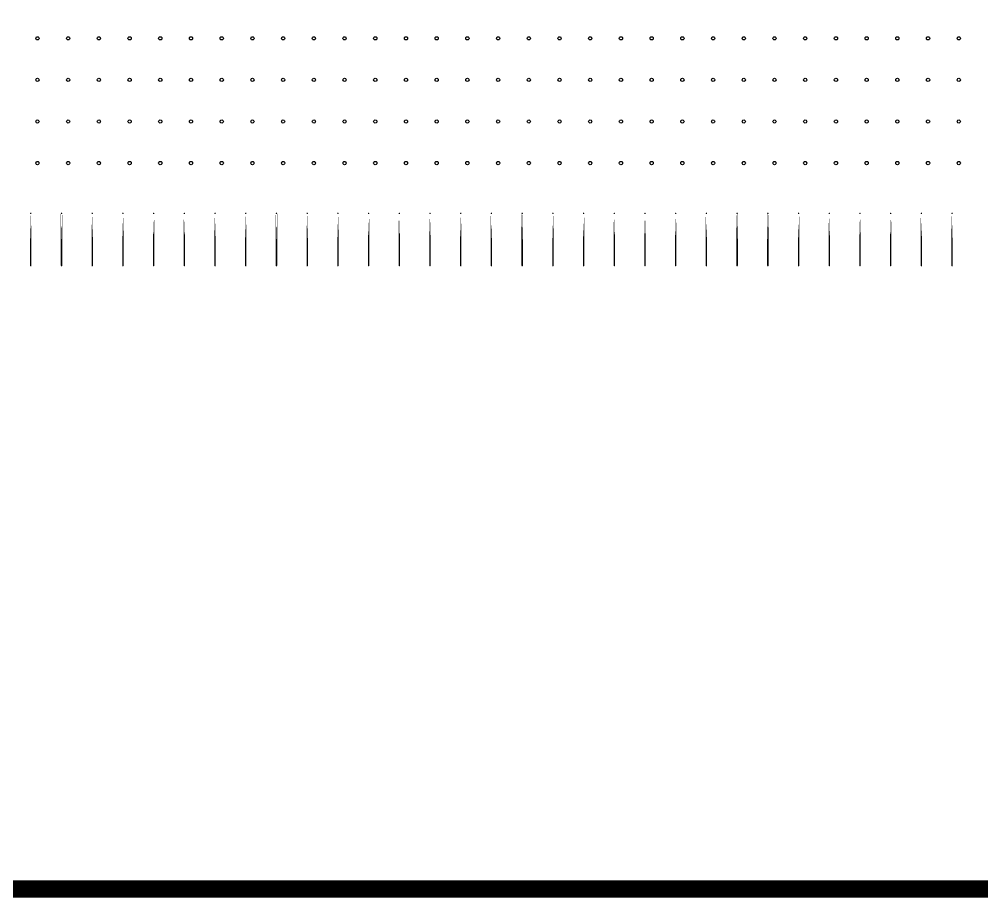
# Model space of a CAD drawing. Extents: x 11 to 212, y 11 to 212.
# Drawn here: x 66.4 to 121.7, y 10.7 to 61.1 of the extents above; entities that cross this region are included whole.
import ezdxf

# ---------------------------------------------------------------- set-up
doc = ezdxf.new("R2010")
doc.units = 0
doc.layers.get('0').update_dxf_attribs({"linetype": 'continuous'})
doc.layers.add('H1', color=7, linetype='continuous')

# ---------------------------------------------------------------- blocks, each defined once
blk = doc.blocks.new('cutlineendpoint')
at = {"const_width": 0.04}
blk.add_lwpolyline([(-0.02, 0, 1), (0.02, 0, 1)], format="xyb", close=True, dxfattribs=at)

msp = doc.modelspace()

# ---------------------------------------------------------------- linework, layer by layer
at = {"layer": 'H1'}
for points, const_width in [([(11.2, 211.2), (211.2, 211.2), (211.2, 11.2), (11.2, 11.2)], 1), ([(67.082, 50), (67.082, 47)], 0.08), ([(68.847, 50), (68.847, 47)], 0.08), ([(70.612, 50), (70.612, 47)], 0.08), ([(72.376, 50), (72.376, 47)], 0.08), ([(74.141, 50), (74.141, 47)], 0.08), ([(75.906, 50), (75.906, 47)], 0.08), ([(77.671, 50), (77.671, 47)], 0.08), ([(79.435, 50), (79.435, 47)], 0.08), ([(81.2, 50), (81.2, 47)], 0.08), ([(82.965, 50), (82.965, 47)], 0.08), ([(84.729, 50), (84.729, 47)], 0.08), ([(86.494, 50), (86.494, 47)], 0.08), ([(88.259, 50), (88.259, 47)], 0.08), ([(90.024, 50), (90.024, 47)], 0.08), ([(91.788, 50), (91.788, 47)], 0.08), ([(93.553, 50), (93.553, 47)], 0.08), ([(95.318, 50), (95.318, 47)], 0.08), ([(97.082, 50), (97.082, 47)], 0.08), ([(98.847, 50), (98.847, 47)], 0.08), ([(100.612, 50), (100.612, 47)], 0.08), ([(102.376, 50), (102.376, 47)], 0.08), ([(104.141, 50), (104.141, 47)], 0.08), ([(105.906, 50), (105.906, 47)], 0.08), ([(107.671, 50), (107.671, 47)], 0.08), ([(109.435, 50), (109.435, 47)], 0.08), ([(111.2, 50), (111.2, 47)], 0.08), ([(112.965, 50), (112.965, 47)], 0.08), ([(114.729, 50), (114.729, 47)], 0.08), ([(116.494, 50), (116.494, 47)], 0.08), ([(118.259, 50), (118.259, 47)], 0.08), ([(120.024, 50), (120.024, 47)], 0.08)]:
    msp.add_lwpolyline(points, close=True, dxfattribs=dict(at, const_width=const_width))
for points in [[(67.559, 60.053), (67.546, 60.006), (67.512, 59.971), (67.465, 59.959), (67.418, 59.971), (67.383, 60.006), (67.371, 60.053), (67.383, 60.1), (67.418, 60.134), (67.465, 60.147), (67.512, 60.134), (67.546, 60.1)], [(69.324, 60.053), (69.311, 60.006), (69.276, 59.971), (69.229, 59.959), (69.182, 59.971), (69.148, 60.006), (69.135, 60.053), (69.148, 60.1), (69.182, 60.134), (69.229, 60.147), (69.276, 60.134), (69.311, 60.1)], [(71.088, 60.053), (71.076, 60.006), (71.041, 59.971), (70.994, 59.959), (70.947, 59.971), (70.913, 60.006), (70.9, 60.053), (70.913, 60.1), (70.947, 60.134), (70.994, 60.147), (71.041, 60.134), (71.076, 60.1)], [(72.853, 60.053), (72.84, 60.006), (72.806, 59.971), (72.759, 59.959), (72.712, 59.971), (72.677, 60.006), (72.665, 60.053), (72.677, 60.1), (72.712, 60.134), (72.759, 60.147), (72.806, 60.134), (72.84, 60.1)], [(74.618, 60.053), (74.605, 60.006), (74.571, 59.971), (74.524, 59.959), (74.476, 59.971), (74.442, 60.006), (74.429, 60.053), (74.442, 60.1), (74.476, 60.134), (74.524, 60.147), (74.571, 60.134), (74.605, 60.1)], [(76.382, 60.053), (76.37, 60.006), (76.335, 59.971), (76.288, 59.959), (76.241, 59.971), (76.207, 60.006), (76.194, 60.053), (76.207, 60.1), (76.241, 60.134), (76.288, 60.147), (76.335, 60.134), (76.37, 60.1)], [(78.147, 60.053), (78.134, 60.006), (78.1, 59.971), (78.053, 59.959), (78.006, 59.971), (77.971, 60.006), (77.959, 60.053), (77.971, 60.1), (78.006, 60.134), (78.053, 60.147), (78.1, 60.134), (78.134, 60.1)], [(79.912, 60.053), (79.899, 60.006), (79.865, 59.971), (79.818, 59.959), (79.771, 59.971), (79.736, 60.006), (79.724, 60.053), (79.736, 60.1), (79.771, 60.134), (79.818, 60.147), (79.865, 60.134), (79.899, 60.1)], [(81.676, 60.053), (81.664, 60.006), (81.629, 59.971), (81.582, 59.959), (81.535, 59.971), (81.501, 60.006), (81.488, 60.053), (81.501, 60.1), (81.535, 60.134), (81.582, 60.147), (81.629, 60.134), (81.664, 60.1)], [(83.441, 60.053), (83.429, 60.006), (83.394, 59.971), (83.347, 59.959), (83.3, 59.971), (83.266, 60.006), (83.253, 60.053), (83.266, 60.1), (83.3, 60.134), (83.347, 60.147), (83.394, 60.134), (83.429, 60.1)], [(85.206, 60.053), (85.193, 60.006), (85.159, 59.971), (85.112, 59.959), (85.065, 59.971), (85.03, 60.006), (85.018, 60.053), (85.03, 60.1), (85.065, 60.134), (85.112, 60.147), (85.159, 60.134), (85.193, 60.1)], [(86.971, 60.053), (86.958, 60.006), (86.924, 59.971), (86.876, 59.959), (86.829, 59.971), (86.795, 60.006), (86.782, 60.053), (86.795, 60.1), (86.829, 60.134), (86.876, 60.147), (86.924, 60.134), (86.958, 60.1)], [(88.735, 60.053), (88.723, 60.006), (88.688, 59.971), (88.641, 59.959), (88.594, 59.971), (88.56, 60.006), (88.547, 60.053), (88.56, 60.1), (88.594, 60.134), (88.641, 60.147), (88.688, 60.134), (88.723, 60.1)], [(90.5, 60.053), (90.487, 60.006), (90.453, 59.971), (90.406, 59.959), (90.359, 59.971), (90.324, 60.006), (90.312, 60.053), (90.324, 60.1), (90.359, 60.134), (90.406, 60.147), (90.453, 60.134), (90.487, 60.1)], [(92.265, 60.053), (92.252, 60.006), (92.218, 59.971), (92.171, 59.959), (92.124, 59.971), (92.089, 60.006), (92.076, 60.053), (92.089, 60.1), (92.124, 60.134), (92.171, 60.147), (92.218, 60.134), (92.252, 60.1)], [(94.029, 60.053), (94.017, 60.006), (93.982, 59.971), (93.935, 59.959), (93.888, 59.971), (93.854, 60.006), (93.841, 60.053), (93.854, 60.1), (93.888, 60.134), (93.935, 60.147), (93.982, 60.134), (94.017, 60.1)], [(95.794, 60.053), (95.782, 60.006), (95.747, 59.971), (95.7, 59.959), (95.653, 59.971), (95.618, 60.006), (95.606, 60.053), (95.618, 60.1), (95.653, 60.134), (95.7, 60.147), (95.747, 60.134), (95.782, 60.1)], [(97.559, 60.053), (97.546, 60.006), (97.512, 59.971), (97.465, 59.959), (97.418, 59.971), (97.383, 60.006), (97.371, 60.053), (97.383, 60.1), (97.418, 60.134), (97.465, 60.147), (97.512, 60.134), (97.546, 60.1)], [(99.324, 60.053), (99.311, 60.006), (99.276, 59.971), (99.229, 59.959), (99.182, 59.971), (99.148, 60.006), (99.135, 60.053), (99.148, 60.1), (99.182, 60.134), (99.229, 60.147), (99.276, 60.134), (99.311, 60.1)], [(101.088, 60.053), (101.076, 60.006), (101.041, 59.971), (100.994, 59.959), (100.947, 59.971), (100.913, 60.006), (100.9, 60.053), (100.913, 60.1), (100.947, 60.134), (100.994, 60.147), (101.041, 60.134), (101.076, 60.1)], [(102.853, 60.053), (102.84, 60.006), (102.806, 59.971), (102.759, 59.959), (102.712, 59.971), (102.677, 60.006), (102.665, 60.053), (102.677, 60.1), (102.712, 60.134), (102.759, 60.147), (102.806, 60.134), (102.84, 60.1)], [(104.618, 60.053), (104.605, 60.006), (104.571, 59.971), (104.524, 59.959), (104.476, 59.971), (104.442, 60.006), (104.429, 60.053), (104.442, 60.1), (104.476, 60.134), (104.524, 60.147), (104.571, 60.134), (104.605, 60.1)], [(106.382, 60.053), (106.37, 60.006), (106.335, 59.971), (106.288, 59.959), (106.241, 59.971), (106.207, 60.006), (106.194, 60.053), (106.207, 60.1), (106.241, 60.134), (106.288, 60.147), (106.335, 60.134), (106.37, 60.1)], [(108.147, 60.053), (108.134, 60.006), (108.1, 59.971), (108.053, 59.959), (108.006, 59.971), (107.971, 60.006), (107.959, 60.053), (107.971, 60.1), (108.006, 60.134), (108.053, 60.147), (108.1, 60.134), (108.134, 60.1)], [(109.912, 60.053), (109.899, 60.006), (109.865, 59.971), (109.818, 59.959), (109.771, 59.971), (109.736, 60.006), (109.724, 60.053), (109.736, 60.1), (109.771, 60.134), (109.818, 60.147), (109.865, 60.134), (109.899, 60.1)], [(111.676, 60.053), (111.664, 60.006), (111.629, 59.971), (111.582, 59.959), (111.535, 59.971), (111.501, 60.006), (111.488, 60.053), (111.501, 60.1), (111.535, 60.134), (111.582, 60.147), (111.629, 60.134), (111.664, 60.1)], [(113.441, 60.053), (113.429, 60.006), (113.394, 59.971), (113.347, 59.959), (113.3, 59.971), (113.266, 60.006), (113.253, 60.053), (113.266, 60.1), (113.3, 60.134), (113.347, 60.147), (113.394, 60.134), (113.429, 60.1)], [(115.206, 60.053), (115.193, 60.006), (115.159, 59.971), (115.112, 59.959), (115.065, 59.971), (115.03, 60.006), (115.018, 60.053), (115.03, 60.1), (115.065, 60.134), (115.112, 60.147), (115.159, 60.134), (115.193, 60.1)], [(116.971, 60.053), (116.958, 60.006), (116.924, 59.971), (116.876, 59.959), (116.829, 59.971), (116.795, 60.006), (116.782, 60.053), (116.795, 60.1), (116.829, 60.134), (116.876, 60.147), (116.924, 60.134), (116.958, 60.1)], [(118.735, 60.053), (118.723, 60.006), (118.688, 59.971), (118.641, 59.959), (118.594, 59.971), (118.56, 60.006), (118.547, 60.053), (118.56, 60.1), (118.594, 60.134), (118.641, 60.147), (118.688, 60.134), (118.723, 60.1)], [(120.5, 60.053), (120.487, 60.006), (120.453, 59.971), (120.406, 59.959), (120.359, 59.971), (120.324, 60.006), (120.312, 60.053), (120.324, 60.1), (120.359, 60.134), (120.406, 60.147), (120.453, 60.134), (120.487, 60.1)], [(67.559, 57.665), (67.546, 57.618), (67.512, 57.583), (67.465, 57.571), (67.418, 57.583), (67.383, 57.618), (67.371, 57.665), (67.383, 57.712), (67.418, 57.746), (67.465, 57.759), (67.512, 57.746), (67.546, 57.712)], [(69.324, 57.665), (69.311, 57.618), (69.276, 57.583), (69.229, 57.571), (69.182, 57.583), (69.148, 57.618), (69.135, 57.665), (69.148, 57.712), (69.182, 57.746), (69.229, 57.759), (69.276, 57.746), (69.311, 57.712)], [(71.088, 57.665), (71.076, 57.618), (71.041, 57.583), (70.994, 57.571), (70.947, 57.583), (70.913, 57.618), (70.9, 57.665), (70.913, 57.712), (70.947, 57.746), (70.994, 57.759), (71.041, 57.746), (71.076, 57.712)], [(72.853, 57.665), (72.84, 57.618), (72.806, 57.583), (72.759, 57.571), (72.712, 57.583), (72.677, 57.618), (72.665, 57.665), (72.677, 57.712), (72.712, 57.746), (72.759, 57.759), (72.806, 57.746), (72.84, 57.712)], [(74.618, 57.665), (74.605, 57.618), (74.571, 57.583), (74.524, 57.571), (74.476, 57.583), (74.442, 57.618), (74.429, 57.665), (74.442, 57.712), (74.476, 57.746), (74.524, 57.759), (74.571, 57.746), (74.605, 57.712)], [(76.382, 57.665), (76.37, 57.618), (76.335, 57.583), (76.288, 57.571), (76.241, 57.583), (76.207, 57.618), (76.194, 57.665), (76.207, 57.712), (76.241, 57.746), (76.288, 57.759), (76.335, 57.746), (76.37, 57.712)], [(78.147, 57.665), (78.134, 57.618), (78.1, 57.583), (78.053, 57.571), (78.006, 57.583), (77.971, 57.618), (77.959, 57.665), (77.971, 57.712), (78.006, 57.746), (78.053, 57.759), (78.1, 57.746), (78.134, 57.712)], [(79.912, 57.665), (79.899, 57.618), (79.865, 57.583), (79.818, 57.571), (79.771, 57.583), (79.736, 57.618), (79.724, 57.665), (79.736, 57.712), (79.771, 57.746), (79.818, 57.759), (79.865, 57.746), (79.899, 57.712)], [(81.676, 57.665), (81.664, 57.618), (81.629, 57.583), (81.582, 57.571), (81.535, 57.583), (81.501, 57.618), (81.488, 57.665), (81.501, 57.712), (81.535, 57.746), (81.582, 57.759), (81.629, 57.746), (81.664, 57.712)], [(83.441, 57.665), (83.429, 57.618), (83.394, 57.583), (83.347, 57.571), (83.3, 57.583), (83.266, 57.618), (83.253, 57.665), (83.266, 57.712), (83.3, 57.746), (83.347, 57.759), (83.394, 57.746), (83.429, 57.712)], [(85.206, 57.665), (85.193, 57.618), (85.159, 57.583), (85.112, 57.571), (85.065, 57.583), (85.03, 57.618), (85.018, 57.665), (85.03, 57.712), (85.065, 57.746), (85.112, 57.759), (85.159, 57.746), (85.193, 57.712)], [(86.971, 57.665), (86.958, 57.618), (86.924, 57.583), (86.876, 57.571), (86.829, 57.583), (86.795, 57.618), (86.782, 57.665), (86.795, 57.712), (86.829, 57.746), (86.876, 57.759), (86.924, 57.746), (86.958, 57.712)], [(88.735, 57.665), (88.723, 57.618), (88.688, 57.583), (88.641, 57.571), (88.594, 57.583), (88.56, 57.618), (88.547, 57.665), (88.56, 57.712), (88.594, 57.746), (88.641, 57.759), (88.688, 57.746), (88.723, 57.712)], [(90.5, 57.665), (90.487, 57.618), (90.453, 57.583), (90.406, 57.571), (90.359, 57.583), (90.324, 57.618), (90.312, 57.665), (90.324, 57.712), (90.359, 57.746), (90.406, 57.759), (90.453, 57.746), (90.487, 57.712)], [(92.265, 57.665), (92.252, 57.618), (92.218, 57.583), (92.171, 57.571), (92.124, 57.583), (92.089, 57.618), (92.076, 57.665), (92.089, 57.712), (92.124, 57.746), (92.171, 57.759), (92.218, 57.746), (92.252, 57.712)], [(94.029, 57.665), (94.017, 57.618), (93.982, 57.583), (93.935, 57.571), (93.888, 57.583), (93.854, 57.618), (93.841, 57.665), (93.854, 57.712), (93.888, 57.746), (93.935, 57.759), (93.982, 57.746), (94.017, 57.712)], [(95.794, 57.665), (95.782, 57.618), (95.747, 57.583), (95.7, 57.571), (95.653, 57.583), (95.618, 57.618), (95.606, 57.665), (95.618, 57.712), (95.653, 57.746), (95.7, 57.759), (95.747, 57.746), (95.782, 57.712)], [(97.559, 57.665), (97.546, 57.618), (97.512, 57.583), (97.465, 57.571), (97.418, 57.583), (97.383, 57.618), (97.371, 57.665), (97.383, 57.712), (97.418, 57.746), (97.465, 57.759), (97.512, 57.746), (97.546, 57.712)], [(99.324, 57.665), (99.311, 57.618), (99.276, 57.583), (99.229, 57.571), (99.182, 57.583), (99.148, 57.618), (99.135, 57.665), (99.148, 57.712), (99.182, 57.746), (99.229, 57.759), (99.276, 57.746), (99.311, 57.712)], [(101.088, 57.665), (101.076, 57.618), (101.041, 57.583), (100.994, 57.571), (100.947, 57.583), (100.913, 57.618), (100.9, 57.665), (100.913, 57.712), (100.947, 57.746), (100.994, 57.759), (101.041, 57.746), (101.076, 57.712)], [(102.853, 57.665), (102.84, 57.618), (102.806, 57.583), (102.759, 57.571), (102.712, 57.583), (102.677, 57.618), (102.665, 57.665), (102.677, 57.712), (102.712, 57.746), (102.759, 57.759), (102.806, 57.746), (102.84, 57.712)], [(104.618, 57.665), (104.605, 57.618), (104.571, 57.583), (104.524, 57.571), (104.476, 57.583), (104.442, 57.618), (104.429, 57.665), (104.442, 57.712), (104.476, 57.746), (104.524, 57.759), (104.571, 57.746), (104.605, 57.712)], [(106.382, 57.665), (106.37, 57.618), (106.335, 57.583), (106.288, 57.571), (106.241, 57.583), (106.207, 57.618), (106.194, 57.665), (106.207, 57.712), (106.241, 57.746), (106.288, 57.759), (106.335, 57.746), (106.37, 57.712)], [(108.147, 57.665), (108.134, 57.618), (108.1, 57.583), (108.053, 57.571), (108.006, 57.583), (107.971, 57.618), (107.959, 57.665), (107.971, 57.712), (108.006, 57.746), (108.053, 57.759), (108.1, 57.746), (108.134, 57.712)], [(109.912, 57.665), (109.899, 57.618), (109.865, 57.583), (109.818, 57.571), (109.771, 57.583), (109.736, 57.618), (109.724, 57.665), (109.736, 57.712), (109.771, 57.746), (109.818, 57.759), (109.865, 57.746), (109.899, 57.712)], [(111.676, 57.665), (111.664, 57.618), (111.629, 57.583), (111.582, 57.571), (111.535, 57.583), (111.501, 57.618), (111.488, 57.665), (111.501, 57.712), (111.535, 57.746), (111.582, 57.759), (111.629, 57.746), (111.664, 57.712)], [(113.441, 57.665), (113.429, 57.618), (113.394, 57.583), (113.347, 57.571), (113.3, 57.583), (113.266, 57.618), (113.253, 57.665), (113.266, 57.712), (113.3, 57.746), (113.347, 57.759), (113.394, 57.746), (113.429, 57.712)], [(115.206, 57.665), (115.193, 57.618), (115.159, 57.583), (115.112, 57.571), (115.065, 57.583), (115.03, 57.618), (115.018, 57.665), (115.03, 57.712), (115.065, 57.746), (115.112, 57.759), (115.159, 57.746), (115.193, 57.712)], [(116.971, 57.665), (116.958, 57.618), (116.924, 57.583), (116.876, 57.571), (116.829, 57.583), (116.795, 57.618), (116.782, 57.665), (116.795, 57.712), (116.829, 57.746), (116.876, 57.759), (116.924, 57.746), (116.958, 57.712)], [(118.735, 57.665), (118.723, 57.618), (118.688, 57.583), (118.641, 57.571), (118.594, 57.583), (118.56, 57.618), (118.547, 57.665), (118.56, 57.712), (118.594, 57.746), (118.641, 57.759), (118.688, 57.746), (118.723, 57.712)], [(120.5, 57.665), (120.487, 57.618), (120.453, 57.583), (120.406, 57.571), (120.359, 57.583), (120.324, 57.618), (120.312, 57.665), (120.324, 57.712), (120.359, 57.746), (120.406, 57.759), (120.453, 57.746), (120.487, 57.712)], [(67.559, 55.276), (67.546, 55.229), (67.512, 55.195), (67.465, 55.182), (67.418, 55.195), (67.383, 55.229), (67.371, 55.276), (67.383, 55.324), (67.418, 55.358), (67.465, 55.371), (67.512, 55.358), (67.546, 55.324)], [(69.324, 55.276), (69.311, 55.229), (69.276, 55.195), (69.229, 55.182), (69.182, 55.195), (69.148, 55.229), (69.135, 55.276), (69.148, 55.324), (69.182, 55.358), (69.229, 55.371), (69.276, 55.358), (69.311, 55.324)], [(71.088, 55.276), (71.076, 55.229), (71.041, 55.195), (70.994, 55.182), (70.947, 55.195), (70.913, 55.229), (70.9, 55.276), (70.913, 55.324), (70.947, 55.358), (70.994, 55.371), (71.041, 55.358), (71.076, 55.324)], [(72.853, 55.276), (72.84, 55.229), (72.806, 55.195), (72.759, 55.182), (72.712, 55.195), (72.677, 55.229), (72.665, 55.276), (72.677, 55.324), (72.712, 55.358), (72.759, 55.371), (72.806, 55.358), (72.84, 55.324)], [(74.618, 55.276), (74.605, 55.229), (74.571, 55.195), (74.524, 55.182), (74.476, 55.195), (74.442, 55.229), (74.429, 55.276), (74.442, 55.324), (74.476, 55.358), (74.524, 55.371), (74.571, 55.358), (74.605, 55.324)], [(76.382, 55.276), (76.37, 55.229), (76.335, 55.195), (76.288, 55.182), (76.241, 55.195), (76.207, 55.229), (76.194, 55.276), (76.207, 55.324), (76.241, 55.358), (76.288, 55.371), (76.335, 55.358), (76.37, 55.324)], [(78.147, 55.276), (78.134, 55.229), (78.1, 55.195), (78.053, 55.182), (78.006, 55.195), (77.971, 55.229), (77.959, 55.276), (77.971, 55.324), (78.006, 55.358), (78.053, 55.371), (78.1, 55.358), (78.134, 55.324)], [(79.912, 55.276), (79.899, 55.229), (79.865, 55.195), (79.818, 55.182), (79.771, 55.195), (79.736, 55.229), (79.724, 55.276), (79.736, 55.324), (79.771, 55.358), (79.818, 55.371), (79.865, 55.358), (79.899, 55.324)], [(81.676, 55.276), (81.664, 55.229), (81.629, 55.195), (81.582, 55.182), (81.535, 55.195), (81.501, 55.229), (81.488, 55.276), (81.501, 55.324), (81.535, 55.358), (81.582, 55.371), (81.629, 55.358), (81.664, 55.324)], [(83.441, 55.276), (83.429, 55.229), (83.394, 55.195), (83.347, 55.182), (83.3, 55.195), (83.266, 55.229), (83.253, 55.276), (83.266, 55.324), (83.3, 55.358), (83.347, 55.371), (83.394, 55.358), (83.429, 55.324)], [(85.206, 55.276), (85.193, 55.229), (85.159, 55.195), (85.112, 55.182), (85.065, 55.195), (85.03, 55.229), (85.018, 55.276), (85.03, 55.324), (85.065, 55.358), (85.112, 55.371), (85.159, 55.358), (85.193, 55.324)], [(86.971, 55.276), (86.958, 55.229), (86.924, 55.195), (86.876, 55.182), (86.829, 55.195), (86.795, 55.229), (86.782, 55.276), (86.795, 55.324), (86.829, 55.358), (86.876, 55.371), (86.924, 55.358), (86.958, 55.324)], [(88.735, 55.276), (88.723, 55.229), (88.688, 55.195), (88.641, 55.182), (88.594, 55.195), (88.56, 55.229), (88.547, 55.276), (88.56, 55.324), (88.594, 55.358), (88.641, 55.371), (88.688, 55.358), (88.723, 55.324)], [(90.5, 55.276), (90.487, 55.229), (90.453, 55.195), (90.406, 55.182), (90.359, 55.195), (90.324, 55.229), (90.312, 55.276), (90.324, 55.324), (90.359, 55.358), (90.406, 55.371), (90.453, 55.358), (90.487, 55.324)], [(92.265, 55.276), (92.252, 55.229), (92.218, 55.195), (92.171, 55.182), (92.124, 55.195), (92.089, 55.229), (92.076, 55.276), (92.089, 55.324), (92.124, 55.358), (92.171, 55.371), (92.218, 55.358), (92.252, 55.324)], [(94.029, 55.276), (94.017, 55.229), (93.982, 55.195), (93.935, 55.182), (93.888, 55.195), (93.854, 55.229), (93.841, 55.276), (93.854, 55.324), (93.888, 55.358), (93.935, 55.371), (93.982, 55.358), (94.017, 55.324)], [(95.794, 55.276), (95.782, 55.229), (95.747, 55.195), (95.7, 55.182), (95.653, 55.195), (95.618, 55.229), (95.606, 55.276), (95.618, 55.324), (95.653, 55.358), (95.7, 55.371), (95.747, 55.358), (95.782, 55.324)], [(97.559, 55.276), (97.546, 55.229), (97.512, 55.195), (97.465, 55.182), (97.418, 55.195), (97.383, 55.229), (97.371, 55.276), (97.383, 55.324), (97.418, 55.358), (97.465, 55.371), (97.512, 55.358), (97.546, 55.324)], [(99.324, 55.276), (99.311, 55.229), (99.276, 55.195), (99.229, 55.182), (99.182, 55.195), (99.148, 55.229), (99.135, 55.276), (99.148, 55.324), (99.182, 55.358), (99.229, 55.371), (99.276, 55.358), (99.311, 55.324)], [(101.088, 55.276), (101.076, 55.229), (101.041, 55.195), (100.994, 55.182), (100.947, 55.195), (100.913, 55.229), (100.9, 55.276), (100.913, 55.324), (100.947, 55.358), (100.994, 55.371), (101.041, 55.358), (101.076, 55.324)], [(102.853, 55.276), (102.84, 55.229), (102.806, 55.195), (102.759, 55.182), (102.712, 55.195), (102.677, 55.229), (102.665, 55.276), (102.677, 55.324), (102.712, 55.358), (102.759, 55.371), (102.806, 55.358), (102.84, 55.324)], [(104.618, 55.276), (104.605, 55.229), (104.571, 55.195), (104.524, 55.182), (104.476, 55.195), (104.442, 55.229), (104.429, 55.276), (104.442, 55.324), (104.476, 55.358), (104.524, 55.371), (104.571, 55.358), (104.605, 55.324)], [(106.382, 55.276), (106.37, 55.229), (106.335, 55.195), (106.288, 55.182), (106.241, 55.195), (106.207, 55.229), (106.194, 55.276), (106.207, 55.324), (106.241, 55.358), (106.288, 55.371), (106.335, 55.358), (106.37, 55.324)], [(108.147, 55.276), (108.134, 55.229), (108.1, 55.195), (108.053, 55.182), (108.006, 55.195), (107.971, 55.229), (107.959, 55.276), (107.971, 55.324), (108.006, 55.358), (108.053, 55.371), (108.1, 55.358), (108.134, 55.324)], [(109.912, 55.276), (109.899, 55.229), (109.865, 55.195), (109.818, 55.182), (109.771, 55.195), (109.736, 55.229), (109.724, 55.276), (109.736, 55.324), (109.771, 55.358), (109.818, 55.371), (109.865, 55.358), (109.899, 55.324)], [(111.676, 55.276), (111.664, 55.229), (111.629, 55.195), (111.582, 55.182), (111.535, 55.195), (111.501, 55.229), (111.488, 55.276), (111.501, 55.324), (111.535, 55.358), (111.582, 55.371), (111.629, 55.358), (111.664, 55.324)], [(113.441, 55.276), (113.429, 55.229), (113.394, 55.195), (113.347, 55.182), (113.3, 55.195), (113.266, 55.229), (113.253, 55.276), (113.266, 55.324), (113.3, 55.358), (113.347, 55.371), (113.394, 55.358), (113.429, 55.324)], [(115.206, 55.276), (115.193, 55.229), (115.159, 55.195), (115.112, 55.182), (115.065, 55.195), (115.03, 55.229), (115.018, 55.276), (115.03, 55.324), (115.065, 55.358), (115.112, 55.371), (115.159, 55.358), (115.193, 55.324)], [(116.971, 55.276), (116.958, 55.229), (116.924, 55.195), (116.876, 55.182), (116.829, 55.195), (116.795, 55.229), (116.782, 55.276), (116.795, 55.324), (116.829, 55.358), (116.876, 55.371), (116.924, 55.358), (116.958, 55.324)], [(118.735, 55.276), (118.723, 55.229), (118.688, 55.195), (118.641, 55.182), (118.594, 55.195), (118.56, 55.229), (118.547, 55.276), (118.56, 55.324), (118.594, 55.358), (118.641, 55.371), (118.688, 55.358), (118.723, 55.324)], [(120.5, 55.276), (120.487, 55.229), (120.453, 55.195), (120.406, 55.182), (120.359, 55.195), (120.324, 55.229), (120.312, 55.276), (120.324, 55.324), (120.359, 55.358), (120.406, 55.371), (120.453, 55.358), (120.487, 55.324)], [(67.559, 52.888), (67.546, 52.841), (67.512, 52.807), (67.465, 52.794), (67.418, 52.807), (67.383, 52.841), (67.371, 52.888), (67.383, 52.935), (67.418, 52.97), (67.465, 52.982), (67.512, 52.97), (67.546, 52.935)], [(69.324, 52.888), (69.311, 52.841), (69.276, 52.807), (69.229, 52.794), (69.182, 52.807), (69.148, 52.841), (69.135, 52.888), (69.148, 52.935), (69.182, 52.97), (69.229, 52.982), (69.276, 52.97), (69.311, 52.935)], [(71.088, 52.888), (71.076, 52.841), (71.041, 52.807), (70.994, 52.794), (70.947, 52.807), (70.913, 52.841), (70.9, 52.888), (70.913, 52.935), (70.947, 52.97), (70.994, 52.982), (71.041, 52.97), (71.076, 52.935)], [(72.853, 52.888), (72.84, 52.841), (72.806, 52.807), (72.759, 52.794), (72.712, 52.807), (72.677, 52.841), (72.665, 52.888), (72.677, 52.935), (72.712, 52.97), (72.759, 52.982), (72.806, 52.97), (72.84, 52.935)], [(74.618, 52.888), (74.605, 52.841), (74.571, 52.807), (74.524, 52.794), (74.476, 52.807), (74.442, 52.841), (74.429, 52.888), (74.442, 52.935), (74.476, 52.97), (74.524, 52.982), (74.571, 52.97), (74.605, 52.935)], [(76.382, 52.888), (76.37, 52.841), (76.335, 52.807), (76.288, 52.794), (76.241, 52.807), (76.207, 52.841), (76.194, 52.888), (76.207, 52.935), (76.241, 52.97), (76.288, 52.982), (76.335, 52.97), (76.37, 52.935)], [(78.147, 52.888), (78.134, 52.841), (78.1, 52.807), (78.053, 52.794), (78.006, 52.807), (77.971, 52.841), (77.959, 52.888), (77.971, 52.935), (78.006, 52.97), (78.053, 52.982), (78.1, 52.97), (78.134, 52.935)], [(79.912, 52.888), (79.899, 52.841), (79.865, 52.807), (79.818, 52.794), (79.771, 52.807), (79.736, 52.841), (79.724, 52.888), (79.736, 52.935), (79.771, 52.97), (79.818, 52.982), (79.865, 52.97), (79.899, 52.935)], [(81.676, 52.888), (81.664, 52.841), (81.629, 52.807), (81.582, 52.794), (81.535, 52.807), (81.501, 52.841), (81.488, 52.888), (81.501, 52.935), (81.535, 52.97), (81.582, 52.982), (81.629, 52.97), (81.664, 52.935)], [(83.441, 52.888), (83.429, 52.841), (83.394, 52.807), (83.347, 52.794), (83.3, 52.807), (83.266, 52.841), (83.253, 52.888), (83.266, 52.935), (83.3, 52.97), (83.347, 52.982), (83.394, 52.97), (83.429, 52.935)], [(85.206, 52.888), (85.193, 52.841), (85.159, 52.807), (85.112, 52.794), (85.065, 52.807), (85.03, 52.841), (85.018, 52.888), (85.03, 52.935), (85.065, 52.97), (85.112, 52.982), (85.159, 52.97), (85.193, 52.935)], [(86.971, 52.888), (86.958, 52.841), (86.924, 52.807), (86.876, 52.794), (86.829, 52.807), (86.795, 52.841), (86.782, 52.888), (86.795, 52.935), (86.829, 52.97), (86.876, 52.982), (86.924, 52.97), (86.958, 52.935)], [(88.735, 52.888), (88.723, 52.841), (88.688, 52.807), (88.641, 52.794), (88.594, 52.807), (88.56, 52.841), (88.547, 52.888), (88.56, 52.935), (88.594, 52.97), (88.641, 52.982), (88.688, 52.97), (88.723, 52.935)], [(90.5, 52.888), (90.487, 52.841), (90.453, 52.807), (90.406, 52.794), (90.359, 52.807), (90.324, 52.841), (90.312, 52.888), (90.324, 52.935), (90.359, 52.97), (90.406, 52.982), (90.453, 52.97), (90.487, 52.935)], [(92.265, 52.888), (92.252, 52.841), (92.218, 52.807), (92.171, 52.794), (92.124, 52.807), (92.089, 52.841), (92.076, 52.888), (92.089, 52.935), (92.124, 52.97), (92.171, 52.982), (92.218, 52.97), (92.252, 52.935)], [(94.029, 52.888), (94.017, 52.841), (93.982, 52.807), (93.935, 52.794), (93.888, 52.807), (93.854, 52.841), (93.841, 52.888), (93.854, 52.935), (93.888, 52.97), (93.935, 52.982), (93.982, 52.97), (94.017, 52.935)], [(95.794, 52.888), (95.782, 52.841), (95.747, 52.807), (95.7, 52.794), (95.653, 52.807), (95.618, 52.841), (95.606, 52.888), (95.618, 52.935), (95.653, 52.97), (95.7, 52.982), (95.747, 52.97), (95.782, 52.935)], [(97.559, 52.888), (97.546, 52.841), (97.512, 52.807), (97.465, 52.794), (97.418, 52.807), (97.383, 52.841), (97.371, 52.888), (97.383, 52.935), (97.418, 52.97), (97.465, 52.982), (97.512, 52.97), (97.546, 52.935)], [(99.324, 52.888), (99.311, 52.841), (99.276, 52.807), (99.229, 52.794), (99.182, 52.807), (99.148, 52.841), (99.135, 52.888), (99.148, 52.935), (99.182, 52.97), (99.229, 52.982), (99.276, 52.97), (99.311, 52.935)], [(101.088, 52.888), (101.076, 52.841), (101.041, 52.807), (100.994, 52.794), (100.947, 52.807), (100.913, 52.841), (100.9, 52.888), (100.913, 52.935), (100.947, 52.97), (100.994, 52.982), (101.041, 52.97), (101.076, 52.935)], [(102.853, 52.888), (102.84, 52.841), (102.806, 52.807), (102.759, 52.794), (102.712, 52.807), (102.677, 52.841), (102.665, 52.888), (102.677, 52.935), (102.712, 52.97), (102.759, 52.982), (102.806, 52.97), (102.84, 52.935)], [(104.618, 52.888), (104.605, 52.841), (104.571, 52.807), (104.524, 52.794), (104.476, 52.807), (104.442, 52.841), (104.429, 52.888), (104.442, 52.935), (104.476, 52.97), (104.524, 52.982), (104.571, 52.97), (104.605, 52.935)], [(106.382, 52.888), (106.37, 52.841), (106.335, 52.807), (106.288, 52.794), (106.241, 52.807), (106.207, 52.841), (106.194, 52.888), (106.207, 52.935), (106.241, 52.97), (106.288, 52.982), (106.335, 52.97), (106.37, 52.935)], [(108.147, 52.888), (108.134, 52.841), (108.1, 52.807), (108.053, 52.794), (108.006, 52.807), (107.971, 52.841), (107.959, 52.888), (107.971, 52.935), (108.006, 52.97), (108.053, 52.982), (108.1, 52.97), (108.134, 52.935)], [(109.912, 52.888), (109.899, 52.841), (109.865, 52.807), (109.818, 52.794), (109.771, 52.807), (109.736, 52.841), (109.724, 52.888), (109.736, 52.935), (109.771, 52.97), (109.818, 52.982), (109.865, 52.97), (109.899, 52.935)], [(111.676, 52.888), (111.664, 52.841), (111.629, 52.807), (111.582, 52.794), (111.535, 52.807), (111.501, 52.841), (111.488, 52.888), (111.501, 52.935), (111.535, 52.97), (111.582, 52.982), (111.629, 52.97), (111.664, 52.935)], [(113.441, 52.888), (113.429, 52.841), (113.394, 52.807), (113.347, 52.794), (113.3, 52.807), (113.266, 52.841), (113.253, 52.888), (113.266, 52.935), (113.3, 52.97), (113.347, 52.982), (113.394, 52.97), (113.429, 52.935)], [(115.206, 52.888), (115.193, 52.841), (115.159, 52.807), (115.112, 52.794), (115.065, 52.807), (115.03, 52.841), (115.018, 52.888), (115.03, 52.935), (115.065, 52.97), (115.112, 52.982), (115.159, 52.97), (115.193, 52.935)], [(116.971, 52.888), (116.958, 52.841), (116.924, 52.807), (116.876, 52.794), (116.829, 52.807), (116.795, 52.841), (116.782, 52.888), (116.795, 52.935), (116.829, 52.97), (116.876, 52.982), (116.924, 52.97), (116.958, 52.935)], [(118.735, 52.888), (118.723, 52.841), (118.688, 52.807), (118.641, 52.794), (118.594, 52.807), (118.56, 52.841), (118.547, 52.888), (118.56, 52.935), (118.594, 52.97), (118.641, 52.982), (118.688, 52.97), (118.723, 52.935)], [(120.5, 52.888), (120.487, 52.841), (120.453, 52.807), (120.406, 52.794), (120.359, 52.807), (120.324, 52.841), (120.312, 52.888), (120.324, 52.935), (120.359, 52.97), (120.406, 52.982), (120.453, 52.97), (120.487, 52.935)]]:
    msp.add_lwpolyline(points, close=True, dxfattribs=at)

# ---------------------------------------------------------------- block references
for p in [(67.082, 50), (68.847, 50), (70.612, 50), (72.376, 50), (74.141, 50), (75.906, 50), (77.671, 50), (79.435, 50), (81.2, 50), (82.965, 50), (84.729, 50), (86.494, 50), (88.259, 50), (90.024, 50), (91.788, 50), (93.553, 50), (95.318, 50), (97.082, 50), (98.847, 50), (100.612, 50), (102.376, 50), (104.141, 50), (105.906, 50), (107.671, 50), (109.435, 50), (111.2, 50), (112.965, 50), (114.729, 50), (116.494, 50), (118.259, 50), (120.024, 50), (67.082, 47), (68.847, 47), (70.612, 47), (72.376, 47), (74.141, 47), (75.906, 47), (77.671, 47), (79.435, 47), (81.2, 47), (82.965, 47), (84.729, 47), (86.494, 47), (88.259, 47), (90.024, 47), (91.788, 47), (93.553, 47), (95.318, 47), (97.082, 47), (98.847, 47), (100.612, 47), (102.376, 47), (104.141, 47), (105.906, 47), (107.671, 47), (109.435, 47), (111.2, 47), (112.965, 47), (114.729, 47), (116.494, 47), (118.259, 47), (120.024, 47)]:
    msp.add_blockref('cutlineendpoint', p, dxfattribs=at)

doc.saveas('drawing.dxf')
